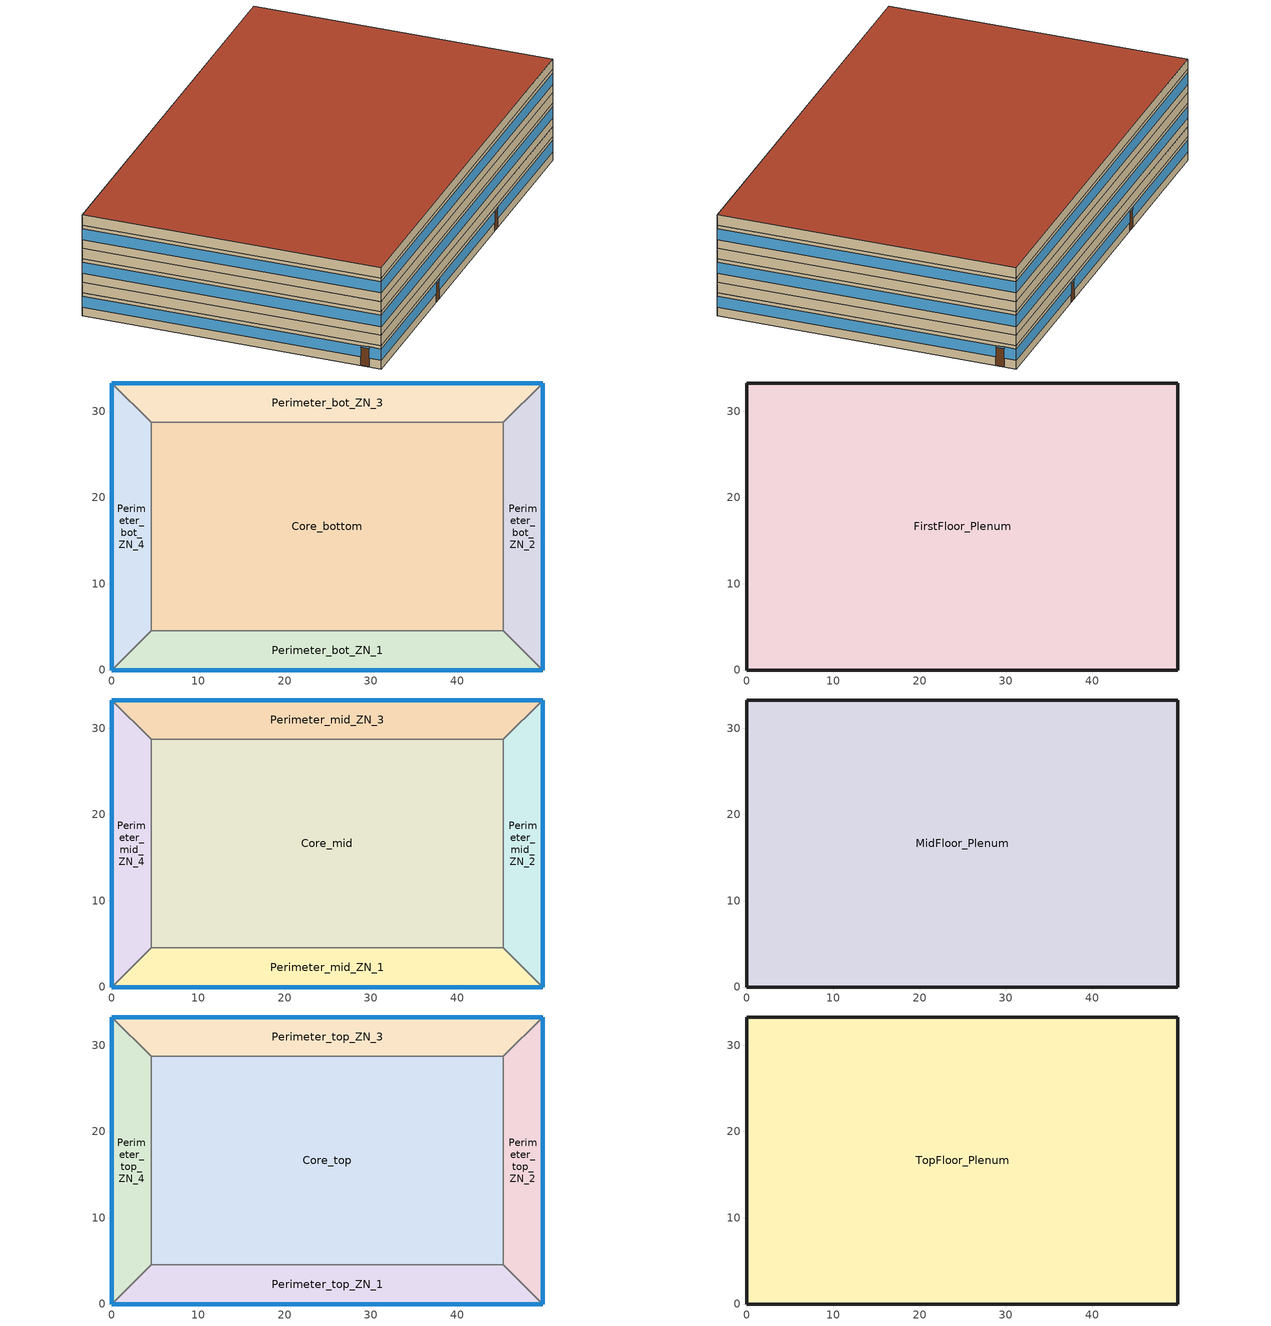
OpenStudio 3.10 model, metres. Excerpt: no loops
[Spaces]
Core_bottom
 floor ground (Foundation F 0.9W/m*K Perim 0.0m Area 983.54m2): 45.34,28.7 45.34,4.57 4.57,4.57 4.57,28.7 z0
 wall to Perimeter_bot_ZN_1: 4.57,4.57 45.34,4.57 z0:2.74
 wall to Perimeter_bot_ZN_2: 45.34,4.57 45.34,28.7 z0:2.74
 wall to Perimeter_bot_ZN_4: 4.57,28.7 4.57,4.57 z0:2.74
 wall to Perimeter_bot_ZN_3: 45.34,28.7 4.57,28.7 z0:2.74
Perimeter_bot_ZN_2
 floor ground (Foundation F 0.9W/m*K Perim 33.27m Area 131.26m2): 49.91,33.27 49.91,0 45.34,4.57 45.34,28.7 z0
 wall outside: 49.91,0 49.91,33.27 z0:2.74
 wall to Perimeter_bot_ZN_1: 45.34,4.57 49.91,0 z0:2.74
 wall to Perimeter_bot_ZN_3: 49.91,33.27 45.34,28.7 z0:2.74
 window: 49.91,0 49.91,30.99 / 49.91,31.9 49.91,33.27 z1.02:2.33; 49.91,30.99 49.91,31.9 z2.13:2.33
 door: 49.91,30.99 49.91,31.9 z0:2.13
Perimeter_bot_ZN_3
 floor ground (Foundation F 0.9W/m*K Perim 49.91m Area 207.34m2): 49.91,33.27 45.34,28.7 4.57,28.7 0,33.27 z0
 wall outside: 49.91,33.27 0,33.27 z0:2.74
 wall to Perimeter_bot_ZN_4: 0,33.27 4.57,28.7 z0:2.74
 window: 49.91,33.27 33.94,33.27 / 33.03,33.27 16.84,33.27 / 15.93,33.27 0,33.27 z1.02:2.33; 33.94,33.27 33.03,33.27 / 16.84,33.27 15.93,33.27 z2.13:2.33
 door: 33.94,33.27 33.03,33.27 / 16.84,33.27 15.93,33.27 z0:2.13
Perimeter_bot_ZN_1
 floor ground (Foundation F 0.9W/m*K Perim 49.91m Area 207.34m2): 45.34,4.57 49.91,0 0,0 4.57,4.57 z0
 wall outside: 0,0 49.91,0 z0:2.74
 wall to Perimeter_bot_ZN_4: 4.57,4.57 0,0 z0:2.74
 window: 0,0 15.98,0 / 16.9,0 33.01,0 / 33.93,0 49.91,0 z1.02:2.33; 15.98,0 16.9,0 / 33.01,0 33.93,0 z2.13:2.33
 door: 15.98,0 16.9,0 / 33.01,0 33.93,0 z0:2.13
Perimeter_bot_ZN_4
 floor ground (Foundation F 0.9W/m*K Perim 33.27m Area 131.25m2): 0,33.27 4.57,28.7 4.57,4.57 0,0 z0
 wall outside: 0,33.27 0,0 z0:2.74
 window: 0,33.27 0,2.28 / 0,1.37 0,0 z1.02:2.33; 0,2.28 0,1.37 z2.13:2.33
 door: 0,2.28 0,1.37 z0:2.13
FirstFloor_Plenum
 floor to Perimeter_bot_ZN_3: 49.91,33.27 45.34,28.7 4.57,28.7 0,33.27 z2.74
 floor to Perimeter_bot_ZN_1: 45.34,4.57 49.91,0 0,0 4.57,4.57 z2.74
 floor to Core_bottom: 45.34,28.7 45.34,4.57 4.57,4.57 4.57,28.7 z2.74
 floor to Perimeter_bot_ZN_4: 0,33.27 4.57,28.7 4.57,4.57 0,0 z2.74
 floor to Perimeter_bot_ZN_2: 49.91,33.27 49.91,0 45.34,4.57 45.34,28.7 z2.74
 wall outside: 0,33.27 0,0 49.91,0 49.91,33.27 0,33.27 z2.74:3.96
Perimeter_mid_ZN_4
 floor to FirstFloor_Plenum: 0,33.27 4.57,28.7 4.57,4.57 0,0 z3.96
 wall outside: 0,33.27 0,0 z3.96:6.71
 wall to Perimeter_mid_ZN_3: 4.57,28.7 0,33.27 z3.96:6.71
 wall to Core_mid: 4.57,4.57 4.57,28.7 z3.96:6.71
 wall to Perimeter_mid_ZN_1: 0,0 4.57,4.57 z3.96:6.71
 window: 0,33.27 0,0 z4.98:6.29
Perimeter_mid_ZN_1
 floor to FirstFloor_Plenum: 45.34,4.57 49.91,0 0,0 4.57,4.57 z3.96
 wall outside: 0,0 49.91,0 z3.96:6.71
 wall to Core_mid: 45.34,4.57 4.57,4.57 z3.96:6.71
 wall to Perimeter_mid_ZN_2: 49.91,0 45.34,4.57 z3.96:6.71
 window: 0,0 49.91,0 z4.98:6.29
Perimeter_mid_ZN_2
 floor to FirstFloor_Plenum: 49.91,33.27 49.91,0 45.34,4.57 45.34,28.7 z3.96
 wall outside: 49.91,0 49.91,33.27 z3.96:6.71
 wall to Perimeter_mid_ZN_3: 49.91,33.27 45.34,28.7 z3.96:6.71
 wall to Core_mid: 45.34,28.7 45.34,4.57 z3.96:6.71
 window: 49.91,0 49.91,33.27 z4.98:6.29
Core_mid
 floor to FirstFloor_Plenum: 45.34,28.7 45.34,4.57 4.57,4.57 4.57,28.7 z3.96
 wall to Perimeter_mid_ZN_3: 45.34,28.7 4.57,28.7 z3.96:6.71
Perimeter_mid_ZN_3
 floor to FirstFloor_Plenum: 49.91,33.27 45.34,28.7 4.57,28.7 0,33.27 z3.96
 wall outside: 49.91,33.27 0,33.27 z3.96:6.71
 window: 49.91,33.27 0,33.27 z4.98:6.29
MidFloor_Plenum
 floor to Perimeter_mid_ZN_3: 49.91,33.27 45.34,28.7 4.57,28.7 0,33.27 z6.71
 floor to Perimeter_mid_ZN_4: 0,33.27 4.57,28.7 4.57,4.57 0,0 z6.71
 floor to Core_mid: 45.34,28.7 45.34,4.57 4.57,4.57 4.57,28.7 z6.71
 floor to Perimeter_mid_ZN_2: 49.91,33.27 49.91,0 45.34,4.57 45.34,28.7 z6.71
 floor to Perimeter_mid_ZN_1: 45.34,4.57 49.91,0 0,0 4.57,4.57 z6.71
 wall outside: 0,33.27 0,0 49.91,0 49.91,33.27 0,33.27 z6.71:7.92
Perimeter_top_ZN_3
 floor to MidFloor_Plenum: 49.91,33.27 45.34,28.7 4.57,28.7 0,33.27 z7.92
 wall outside: 49.91,33.27 0,33.27 z7.92:10.67
 wall to Perimeter_top_ZN_4: 0,33.27 4.57,28.7 z7.92:10.67
 wall to Core_top: 4.57,28.7 45.34,28.7 z7.92:10.67
 wall to Perimeter_top_ZN_2: 45.34,28.7 49.91,33.27 z7.92:10.67
 window: 49.91,33.27 0,33.27 z8.95:10.25
Perimeter_top_ZN_4
 floor to MidFloor_Plenum: 0,33.27 4.57,28.7 4.57,4.57 0,0 z7.92
 wall outside: 0,33.27 0,0 z7.92:10.67
 wall to Perimeter_top_ZN_1: 0,0 4.57,4.57 z7.92:10.67
 wall to Core_top: 4.57,4.57 4.57,28.7 z7.92:10.67
 window: 0,33.27 0,0 z8.95:10.25
Core_top
 floor to MidFloor_Plenum: 45.34,28.7 45.34,4.57 4.57,4.57 4.57,28.7 z7.92
 wall to Perimeter_top_ZN_1: 4.57,4.57 45.34,4.57 z7.92:10.67
 wall to Perimeter_top_ZN_2: 45.34,4.57 45.34,28.7 z7.92:10.67
Perimeter_top_ZN_2
 floor to MidFloor_Plenum: 49.91,33.27 49.91,0 45.34,4.57 45.34,28.7 z7.92
 wall outside: 49.91,0 49.91,33.27 z7.92:10.67
 wall to Perimeter_top_ZN_1: 45.34,4.57 49.91,0 z7.92:10.67
 window: 49.91,0 49.91,33.27 z8.95:10.25
Perimeter_top_ZN_1
 floor to MidFloor_Plenum: 45.34,4.57 49.91,0 0,0 4.57,4.57 z7.92
 wall outside: 0,0 49.91,0 z7.92:10.67
 window: 0,0 49.91,0 z8.95:10.25
TopFloor_Plenum
 floor to Perimeter_top_ZN_4: 0,33.27 4.57,28.7 4.57,4.57 0,0 z10.67
 floor to Perimeter_top_ZN_2: 49.91,33.27 49.91,0 45.34,4.57 45.34,28.7 z10.67
 floor to Core_top: 45.34,28.7 45.34,4.57 4.57,4.57 4.57,28.7 z10.67
 floor to Perimeter_top_ZN_3: 49.91,33.27 45.34,28.7 4.57,28.7 0,33.27 z10.67
 floor to Perimeter_top_ZN_1: 45.34,4.57 49.91,0 0,0 4.57,4.57 z10.67
 wall outside: 0,33.27 0,0 49.91,0 49.91,33.27 0,33.27 z10.67:11.89
 roof outside: 49.91,0 49.91,33.27 0,33.27 0,0 z11.89
[Site]
New York-John F Kennedy Intl AP_NY_USA: Latitude {deg}=40.65; Longitude {deg}=-73.8; Time Zone {hr}=-5; Elevation {m}=5; Terrain=City
[Building]
-MediumOffice-ASHRAE 169-2013-4A created: 2026-10-04 15:19:23 -0700: North Axis {deg}=0; Default Construction Set=90.1-2019 - MedOffice - ASHRAE 169-2013-4A; Standards Number of Stories=3; Standards Number of Above Ground Stories=3; Standards Building Type=MediumOffice
[ClimateZones]
Climate Zone Institution Name 1=ASHRAE; Climate Zone Document Name 1=ANSI/ASHRAE Standard 169; Climate Zone Document Year 1=2006; Climate Zone Value 1=4A
[SizingPeriod:DesignDay] Barometric Pressure {Pa}=101241; Rain Indicator=No; Snow Indicator=No; Day of Month=21; Daylight Saving Time Indicator=No; Humidity Condition Type=Wetbulb; Dry-Bulb Temperature Range Modifier Type=DefaultMultipliers
Name | Maximum Dry-Bulb Temperature {C} | Daily Dry-Bulb Temperature Range {deltaC} | Wind Speed {m/s} | Wind Direction {deg} | Month | Day Type | Wetbulb or DewPoint at Maximum Dry-Bulb {C} | Solar Model Indicator | ASHRAE Clear Sky Optical Depth for Beam Irradiance | ASHRAE Clear Sky Optical Depth for Diffuse Irradiance | Sky Clearness
New.York-John.F.Kennedy.Intl.AP_NY_USA Ann Clg .4% Condns DB=>MWB | 32.1 | 7.4 | 5.6 | 230 | 7 | SummerDesignDay | 23.1 | ASHRAETau | 0.541 | 1.8
New.York-John.F.Kennedy.Intl.AP_NY_USA Ann Clg .4% Condns WB=>MDB | 29.1 | 7.4 | 5.6 | 230 | 7 | SummerDesignDay | 25 | ASHRAETau | 0.541 | 1.8
New.York-John.F.Kennedy.Intl.AP_NY_USA Ann Htg 99.6% Condns DB | -10.7 | 0 | 7.5 | 320 | 1 | WinterDesignDay | -10.7 | ASHRAEClearSky |  |  | 0
[Site:WaterMainsTemperature]
Calculation Method=Correlation; Annual Average Outdoor Air Temperature {C}=12.4667; Maximum Difference In Monthly Average Outdoor Air Temperatures {deltaC}=25.2
[Site:GroundTemperature:Shallow]
6, 2.1, 1.1, 2, 7.2, 13.1, 18.7, 22.7, 23.9, 22, 17.5, 11.7
[Site:GroundTemperature:Deep]
11.8, 9, 7.2, 6.7, 7.7, 10.1, 13, 15.9, 17.8, 18.2, 17.1, 14.8
[Site:GroundTemperature:FCfactorMethod]
January Ground Temperature {C}=14; February Ground Temperature {C}=7.3; March Ground Temperature {C}=3.3; April Ground Temperature {C}=1.2; May Ground Temperature {C}=-0.2; June Ground Temperature {C}=5.6; July Ground Temperature {C}=10.9; August Ground Temperature {C}=16.1; September Ground Temperature {C}=21.7; October Ground Temperature {C}=25; November Ground Temperature {C}=24.8; December Ground Temperature {C}=19.9
[Material:NoMass] Thermal Absorptance=0.9; Solar Absorptance=0.7
Name | Roughness | Thermal Resistance {m2-K/W} | Visible Absorptance
CP02 CARPET PAD | VeryRough | 0.21648 | 0.8
Typical Insulation R-14.97 | Smooth | 2.63723 | 0.7
Typical Carpet Pad | Smooth | 0.21648 | 0.8
Typical Insulation R-13.45 | Smooth | 2.368 | 0.7
Typical Insulation R-30.13 | Smooth | 5.30668 | 0.7
Typical Insulation R-1.85 | Smooth | 0.326262 | 0.7
Typical Insulation R-2.38 | Smooth | 0.418404 | 0.7
[Material]
Name | Roughness | Thickness {m} | Conductivity {W/m-K} | Density {kg/m3} | Specific Heat {J/kg-K} | Thermal Absorptance | Solar Absorptance | Visible Absorptance
100mm Normalweight concrete floor | MediumSmooth | 0.1016 | 2.31 | 2322 | 832
G01 13mm gypsum board | Smooth | 0.0127 | 0.16 | 800 | 1090 | 0.9 | 0.7 | 0.5
4 in. Normalweight Concrete Floor | MediumRough | 0.1016 | 2.31 | 2322 | 832 | 0.9 | 0.7 | 0.7
25mm Stucco | Smooth | 0.0254 | 0.72 | 1856 | 840 | 0.9 | 0.7 | 0.7
5/8 in. Gypsum Board | MediumSmooth | 0.0159 | 0.16 | 800 | 1090 | 0.9 | 0.7 | 0.7
Roof Membrane | VeryRough | 0.0095 | 0.16 | 1121.29 | 1460 | 0.9 | 0.7 | 0.7
Metal Roof Surface; F08 Metal surface | Smooth | 0.0008 | 45.28 | 7824 | 500 | 0.9 | 0.7 | 0.7
8 in. Normalweight Concrete Floor | MediumRough | 0.2032 | 2.31 | 2322 | 832 | 0.9 | 0.7 | 0.7
8 in. Concrete Block Basement Wall | MediumRough | 0.2032 | 1.326 | 1842 | 912 | 0.9 | 0.7 | 0.7
G05 25mm wood | MediumSmooth | 0.0254 | 0.15 | 608 | 1630 | 0.9 | 0.5 | 0.5
Acoustic Tile - 1/2 in. | MediumSmooth | 0.0127 | 0.0576335 | 288.332 | 795.492 |  | 0 | 0
Std Wood 6inch | MediumSmooth | 0.15 | 0.12 | 540 | 1210 | 0.9 | 0.7 | 0.7
[Construction:FfactorGroundFloor] F-Factor {W/m-K}=0.899982
Name | Area {m2} | PerimeterExposed {m}
Foundation F 0.9W/m*K Perim 0.0m Area 983.54m2 | 983.537 | 0
Foundation F 0.9W/m*K Perim 33.27m Area 131.26m2 | 131.262 | 33.2738
Foundation F 0.9W/m*K Perim 49.91m Area 207.34m2 | 207.338 | 49.911
Foundation F 0.9W/m*K Perim 33.27m Area 131.25m2 | 131.254 | 33.2738
[DefaultConstructionSet]
Name | Default Exterior Surface Constructions | Default Interior Surface Constructions | Default Ground Contact Surface Constructions | Default Exterior SubSurface Constructions | Default Interior SubSurface Constructions | Interior Partition Construction
90.1-2019 - MedOffice - ASHRAE 169-2013-4A | Default Surface Constructions 1 | Default Surface Constructions 2 | Default Surface Constructions 3 | Default Sub Surface Constructions 1 | Default Sub Surface Constructions 2 | Typical Interior Partition
90.1-2019 - MedOffice - Plenum - ASHRAE 169-2013-4A | Default Surface Constructions 4 | Default Surface Constructions 5 | Default Surface Constructions 6 | Default Sub Surface Constructions 3 | Default Sub Surface Constructions 4
[DefaultSurfaceConstructions]
Name | Floor Construction | Wall Construction | Roof Ceiling Construction
Default Surface Constructions 1 | Typical Insulated Exterior Mass Floor R-17.54 | Typical Insulated Steel Framed Exterior Wall R-15.63 | Typical IEAD Roof R-31.25
Default Surface Constructions 2 | Typical Interior Floor | Typical Interior Wall | Typical Interior Ceiling
Default Surface Constructions 3 | Typical Insulated Carpeted 8in Slab Floor | Typical Insulated Basement Mass Wall
Default Surface Constructions 4; Default Surface Constructions 6
Default Surface Constructions 5 | Plenum Acoustical Tile
[Construction]
Typical Insulated Exterior Mass Floor R-17.54: Typical Insulation R-14.97, 4 in. Normalweight Concrete Floor, Typical Carpet Pad
Typical Insulated Steel Framed Exterior Wall R-15.63: 25mm Stucco, 5/8 in. Gypsum Board, Typical Insulation R-13.45, 5/8 in. Gypsum Board
Typical IEAD Roof R-31.25: Roof Membrane, Typical Insulation R-30.13, Metal Roof Surface
Typical Interior Floor: 100mm Normalweight concrete floor, CP02 CARPET PAD
Typical Interior Wall: G01 13mm gypsum board, G01 13mm gypsum board
Typical Interior Ceiling: CP02 CARPET PAD, 100mm Normalweight concrete floor
Typical Insulated Carpeted 8in Slab Floor: 8 in. Normalweight Concrete Floor, Typical Carpet Pad
Typical Insulated Basement Mass Wall: 8 in. Concrete Block Basement Wall
U 0.36 SHGC 0.36 Simple Glazing: U 0.36 SHGC 0.36 Simple Glazing
U 0.45 SHGC 0.33 Simple Glazing: U 0.45 SHGC 0.33 Simple Glazing
Typical Insulated Metal Door R-2.7: F08 Metal surface, Typical Insulation R-1.85
U 0.63 SHGC 0.33 Simple Glazing: U 0.63 SHGC 0.33 Simple Glazing
Typical Overhead Door R-3.23: Typical Insulation R-2.38
U 0.5 SHGC 0.4 Simple Glazing: U 0.5 SHGC 0.4 Simple Glazing
Typical Interior Window: Clear 3mm
Typical Interior Door; Typical Interior Partition: G05 25mm wood
Plenum Acoustical Tile: Acoustic Tile - 1/2 in.
InteriorFurnishings: Std Wood 6inch
[DefaultSubSurfaceConstructions]
Name | Fixed Window Construction | Operable Window Construction | Door Construction | Glass Door Construction | Overhead Door Construction | Skylight Construction | Tubular Daylight Dome Construction | Tubular Daylight Diffuser Construction
Default Sub Surface Constructions 1 | U 0.36 SHGC 0.36 Simple Glazing | U 0.45 SHGC 0.33 Simple Glazing | Typical Insulated Metal Door R-2.7 | U 0.63 SHGC 0.33 Simple Glazing | Typical Overhead Door R-3.23 | U 0.5 SHGC 0.4 Simple Glazing | Typical Interior Window | Typical Interior Window
Default Sub Surface Constructions 2 | Typical Interior Window | Typical Interior Window | Typical Interior Door
Default Sub Surface Constructions 3; Default Sub Surface Constructions 4
[WindowMaterial:SimpleGlazingSystem] Visible Transmittance=0.81
Name | U-Factor {W/m2-K} | Solar Heat Gain Coefficient
U 0.36 SHGC 0.36 Simple Glazing | 2.04417 | 0.36
U 0.45 SHGC 0.33 Simple Glazing | 2.55522 | 0.33
U 0.63 SHGC 0.33 Simple Glazing | 3.57731 | 0.33
U 0.5 SHGC 0.4 Simple Glazing | 2.83913 | 0.4
[WindowMaterial:Glazing]
Clear 3mm: Optical Data Type=SpectralAverage; Thickness {m}=0.003; Solar Transmittance at Normal Incidence=0.837; Front Side Solar Reflectance at Normal Incidence=0.075; Back Side Solar Reflectance at Normal Incidence=0.075; Visible Transmittance at Normal Incidence=0.898; Front Side Visible Reflectance at Normal Incidence=0.081; Back Side Visible Reflectance at Normal Incidence=0.081; Infrared Transmittance at Normal Incidence=0; Front Side Infrared Hemispherical Emissivity=0.84; Back Side Infrared Hemispherical Emissivity=0.84; Conductivity {W/m-K}=0.9; Dirt Correction Factor for Solar and Visible Transmittance=1; Solar Diffusing=No
[Space]
Name | Space Type | Building Story | Thermal Zone | Part of Total Floor Area
Perimeter_mid_ZN_4 | Office WholeBuilding - Md Office | Building Story 2 | Perimeter_mid_ZN_4 ZN | Yes
Core_bottom | Office WholeBuilding - Md Office | Building Story 1 | Core_bottom ZN | Yes
FirstFloor_Plenum | Plenum | Building Story 1 | FirstFloor_Plenum ZN | No
TopFloor_Plenum | Plenum | Building Story 3 | TopFloor_Plenum ZN | No
Perimeter_top_ZN_3 | Office WholeBuilding - Md Office | Building Story 3 | Perimeter_top_ZN_3 ZN | Yes
Perimeter_bot_ZN_2 | Office WholeBuilding - Md Office | Building Story 1 | Perimeter_bot_ZN_2 ZN | Yes
MidFloor_Plenum | Plenum | Building Story 2 | MidFloor_Plenum ZN | No
Perimeter_mid_ZN_1 | Office WholeBuilding - Md Office | Building Story 2 | Perimeter_mid_ZN_1 ZN | Yes
Perimeter_bot_ZN_1 | Office WholeBuilding - Md Office | Building Story 1 | Perimeter_bot_ZN_1 ZN | Yes
Perimeter_bot_ZN_3 | Office WholeBuilding - Md Office | Building Story 1 | Perimeter_bot_ZN_3 ZN | Yes
Perimeter_mid_ZN_2 | Office WholeBuilding - Md Office | Building Story 2 | Perimeter_mid_ZN_2 ZN | Yes
Perimeter_top_ZN_4 | Office WholeBuilding - Md Office | Building Story 3 | Perimeter_top_ZN_4 ZN | Yes
Perimeter_bot_ZN_4 | Office WholeBuilding - Md Office | Building Story 1 | Perimeter_bot_ZN_4 ZN | Yes
Core_top | Office WholeBuilding - Md Office | Building Story 3 | Core_top ZN | Yes
Perimeter_top_ZN_2 | Office WholeBuilding - Md Office | Building Story 3 | Perimeter_top_ZN_2 ZN | Yes
Perimeter_top_ZN_1 | Office WholeBuilding - Md Office | Building Story 3 | Perimeter_top_ZN_1 ZN | Yes
Core_mid | Office WholeBuilding - Md Office | Building Story 2 | Core_mid ZN | Yes
Perimeter_mid_ZN_3 | Office WholeBuilding - Md Office | Building Story 2 | Perimeter_mid_ZN_3 ZN | Yes
[BuildingStory]
Name | Nominal Z Coordinate {m}
Building Story 1 | 0
Building Story 2 | 3.9624
Building Story 3 | 7.9248
[SpaceType]
Name | Default Schedule Set | Design Specification Outdoor Air Object | Standards Building Type | Standards Space Type | Default Construction Set
Office WholeBuilding - Md Office | Office WholeBuilding - Md Office Schedule Set | Office WholeBuilding - Md Office Ventilation | Office | WholeBuilding - Md Office
Plenum | Plenum Schedule Set |  |  | Plenum | 90.1-2019 - MedOffice - Plenum - ASHRAE 169-2013-4A
[People:Definition]
Office WholeBuilding - Md Office People Definition: Number of People Calculation Method=People/Area; People per Space Floor Area {person/m2}=0.0538196; Fraction Radiant=0.3
[People]
Office WholeBuilding - Md Office People: People Definition=Office WholeBuilding - Md Office People Definition; Space or SpaceType=Office WholeBuilding - Md Office; Work Efficiency Schedule=Work Efficiency Schedule; Clothing Insulation Schedule=Clothing Schedule; Air Velocity Schedule=Air Velocity Schedule; Multiplier=1
[Lights:Definition]
Office WholeBuilding - Md Office Lights Definition: Design Level Calculation Method=Watts/Area; Watts per Space Floor Area {W/m2}=6.8889; Fraction Radiant=0.7; Fraction Visible=0.2; Return Air Fraction=0
[ElectricEquipment:Definition] Fraction Radiant=0.5
Name | Design Level Calculation Method | Watts per Space Floor Area {W/m2} | Fraction Latent | Fraction Lost | Design Level {W}
Office WholeBuilding - Md Office Elec Equip Definition | Watts/Area | 8.07293 | 0 | 0
Elevator Lift Motor | EquipmentLevel |  |  |  | 16055
Elevator Fan | EquipmentLevel |  |  |  | 30.9576
Elevator Lights | EquipmentLevel |  |  |  | 32.3486
[ElectricEquipment]
Name | Electric Equipment Definition | Space or SpaceType | Schedule | Multiplier
Office WholeBuilding - Md Office Elec Equip | Office WholeBuilding - Md Office Elec Equip Definition | Office WholeBuilding - Md Office
2 Elevator Lift Motors | Elevator Lift Motor | Core_bottom | OfficeMedium BLDG_ELEVATORS | 2
2 Elevator Fans | Elevator Fan | Core_bottom | OfficeMedium ELEV_LIGHT_FAN_SCH_ADD_DF | 2
2 Elevator Lights | Elevator Lights | Core_bottom | OfficeMedium ELEV_LIGHT_FAN_SCH_ADD_DF | 2
[DesignSpecification:OutdoorAir]
Office WholeBuilding - Md Office Ventilation: Outdoor Air Method=Sum; Outdoor Air Flow per Floor Area {m3/s-m2}=0.0004318
[DefaultScheduleSet]
Name | Number of People Schedule | People Activity Level Schedule | Lighting Schedule | Electric Equipment Schedule
Office WholeBuilding - Md Office Schedule Set | OfficeMedium BLDG_OCC_SCH | OfficeMedium ACTIVITY_SCH | OfficeMedium BLDG_LIGHT_SCH_2013 | OfficeMedium BLDG_EQUIP_SCH_2013
Plenum Schedule Set
[ThermostatSetpoint:DualSetpoint]
Name | Heating Setpoint Temperature Schedule | Cooling Setpoint Temperature Schedule
Office WholeBuilding - Md Office Thermostat 1; Office WholeBuilding - Md Office Thermostat 2; Office WholeBuilding - Md Office Thermostat 3; Office WholeBuilding - Md Office Thermostat 4; Office WholeBuilding - Md Office Thermostat 5; Office WholeBuilding - Md Office Thermostat 6; Office WholeBuilding - Md Office Thermostat 7; Office WholeBuilding - Md Office Thermostat 8; Office WholeBuilding - Md Office Thermostat 9; Office WholeBuilding - Md Office Thermostat 10; Office WholeBuilding - Md Office Thermostat 11; Office WholeBuilding - Md Office Thermostat 12; Office WholeBuilding - Md Office Thermostat 13; Office WholeBuilding - Md Office Thermostat 14; Office WholeBuilding - Md Office Thermostat 15 | OfficeMedium HTGSETP_SCH_YES_OPTIMUM - occupant standby mode | OfficeMedium CLGSETP_SCH_YES_OPTIMUM - occupant standby mode
Plenum Thermostat 1; Plenum Thermostat 2; Plenum Thermostat 3
[SpaceInfiltration:DesignFlowRate] Density Basis=Outdoor
Name | Space or SpaceType | Schedule | Design Flow Rate Calculation Method | Flow per Exterior Surface Area {m3/s-m2} | Constant Term Coefficient | Temperature Term Coefficient | Velocity Term Coefficient | Velocity Squared Term Coefficient | Design Flow Rate {m3/s}
Perimeter_mid_ZN_4 HVAC On Infiltration | Perimeter_mid_ZN_4 | Infiltration HVAC On Schedule | Flow/ExteriorArea | 0.000570329 | -0.0461 | 0.0053 | 0 | 0.0311
Perimeter_mid_ZN_4 HVAC Off Infiltration | Perimeter_mid_ZN_4 | Infiltration HVAC Off Schedule | Flow/ExteriorArea | 0.000570329 | 0 | 0.0174 | 0 | 0.0341
Perimeter_mid_ZN_1 HVAC On Infiltration | Perimeter_mid_ZN_1 | Infiltration HVAC On Schedule | Flow/ExteriorArea | 0.000570329 | -0.0461 | 0.0053 | 0 | 0.0311
Perimeter_mid_ZN_1 HVAC Off Infiltration | Perimeter_mid_ZN_1 | Infiltration HVAC Off Schedule | Flow/ExteriorArea | 0.000570329 | 0 | 0.0174 | 0 | 0.0341
MidFloor_Plenum HVAC On Infiltration | MidFloor_Plenum | Infiltration HVAC On Schedule | Flow/ExteriorArea | 0.000570329 | -0.0461 | 0.0053 | 0 | 0.0311
MidFloor_Plenum HVAC Off Infiltration | MidFloor_Plenum | Infiltration HVAC Off Schedule | Flow/ExteriorArea | 0.000570329 | 0 | 0.0174 | 0 | 0.0341
TopFloor_Plenum HVAC On Infiltration | TopFloor_Plenum | Infiltration HVAC On Schedule | Flow/ExteriorArea | 0.000570329 | -0.0461 | 0.0053 | 0 | 0.0311
TopFloor_Plenum HVAC Off Infiltration | TopFloor_Plenum | Infiltration HVAC Off Schedule | Flow/ExteriorArea | 0.000570329 | 0 | 0.0174 | 0 | 0.0341
FirstFloor_Plenum HVAC On Infiltration | FirstFloor_Plenum | Infiltration HVAC On Schedule | Flow/ExteriorArea | 0.000570329 | -0.0461 | 0.0053 | 0 | 0.0311
FirstFloor_Plenum HVAC Off Infiltration | FirstFloor_Plenum | Infiltration HVAC Off Schedule | Flow/ExteriorArea | 0.000570329 | 0 | 0.0174 | 0 | 0.0341
Perimeter_top_ZN_3 HVAC On Infiltration | Perimeter_top_ZN_3 | Infiltration HVAC On Schedule | Flow/ExteriorArea | 0.000570329 | -0.0461 | 0.0053 | 0 | 0.0311
Perimeter_top_ZN_3 HVAC Off Infiltration | Perimeter_top_ZN_3 | Infiltration HVAC Off Schedule | Flow/ExteriorArea | 0.000570329 | 0 | 0.0174 | 0 | 0.0341
Perimeter_bot_ZN_2 HVAC On Infiltration | Perimeter_bot_ZN_2 | Infiltration HVAC On Schedule | Flow/ExteriorArea | 0.000570329 | -0.0461 | 0.0053 | 0 | 0.0311
Perimeter_bot_ZN_2 HVAC Off Infiltration | Perimeter_bot_ZN_2 | Infiltration HVAC Off Schedule | Flow/ExteriorArea | 0.000570329 | 0 | 0.0174 | 0 | 0.0341
Perimeter_bot_ZN_1 HVAC On Infiltration | Perimeter_bot_ZN_1 | Infiltration HVAC On Schedule | Flow/ExteriorArea | 0.000570329 | -0.0461 | 0.0053 | 0 | 0.0311
Perimeter_bot_ZN_1 HVAC Off Infiltration | Perimeter_bot_ZN_1 | Infiltration HVAC Off Schedule | Flow/ExteriorArea | 0.000570329 | 0 | 0.0174 | 0 | 0.0341
Perimeter_bot_ZN_3 HVAC On Infiltration | Perimeter_bot_ZN_3 | Infiltration HVAC On Schedule | Flow/ExteriorArea | 0.000570329 | -0.0461 | 0.0053 | 0 | 0.0311
Perimeter_bot_ZN_3 HVAC Off Infiltration | Perimeter_bot_ZN_3 | Infiltration HVAC Off Schedule | Flow/ExteriorArea | 0.000570329 | 0 | 0.0174 | 0 | 0.0341
Perimeter_mid_ZN_2 HVAC On Infiltration | Perimeter_mid_ZN_2 | Infiltration HVAC On Schedule | Flow/ExteriorArea | 0.000570329 | -0.0461 | 0.0053 | 0 | 0.0311
Perimeter_mid_ZN_2 HVAC Off Infiltration | Perimeter_mid_ZN_2 | Infiltration HVAC Off Schedule | Flow/ExteriorArea | 0.000570329 | 0 | 0.0174 | 0 | 0.0341
Perimeter_top_ZN_4 HVAC On Infiltration | Perimeter_top_ZN_4 | Infiltration HVAC On Schedule | Flow/ExteriorArea | 0.000570329 | -0.0461 | 0.0053 | 0 | 0.0311
Perimeter_top_ZN_4 HVAC Off Infiltration | Perimeter_top_ZN_4 | Infiltration HVAC Off Schedule | Flow/ExteriorArea | 0.000570329 | 0 | 0.0174 | 0 | 0.0341
Perimeter_bot_ZN_4 HVAC On Infiltration | Perimeter_bot_ZN_4 | Infiltration HVAC On Schedule | Flow/ExteriorArea | 0.000570329 | -0.0461 | 0.0053 | 0 | 0.0311
Perimeter_bot_ZN_4 HVAC Off Infiltration | Perimeter_bot_ZN_4 | Infiltration HVAC Off Schedule | Flow/ExteriorArea | 0.000570329 | 0 | 0.0174 | 0 | 0.0341
Perimeter_top_ZN_2 HVAC On Infiltration | Perimeter_top_ZN_2 | Infiltration HVAC On Schedule | Flow/ExteriorArea | 0.000570329 | -0.0461 | 0.0053 | 0 | 0.0311
Perimeter_top_ZN_2 HVAC Off Infiltration | Perimeter_top_ZN_2 | Infiltration HVAC Off Schedule | Flow/ExteriorArea | 0.000570329 | 0 | 0.0174 | 0 | 0.0341
Perimeter_top_ZN_1 HVAC On Infiltration | Perimeter_top_ZN_1 | Infiltration HVAC On Schedule | Flow/ExteriorArea | 0.000570329 | -0.0461 | 0.0053 | 0 | 0.0311
Perimeter_top_ZN_1 HVAC Off Infiltration | Perimeter_top_ZN_1 | Infiltration HVAC Off Schedule | Flow/ExteriorArea | 0.000570329 | 0 | 0.0174 | 0 | 0.0341
Perimeter_mid_ZN_3 HVAC On Infiltration | Perimeter_mid_ZN_3 | Infiltration HVAC On Schedule | Flow/ExteriorArea | 0.000570329 | -0.0461 | 0.0053 | 0 | 0.0311
Perimeter_mid_ZN_3 HVAC Off Infiltration | Perimeter_mid_ZN_3 | Infiltration HVAC Off Schedule | Flow/ExteriorArea | 0.000570329 | 0 | 0.0174 | 0 | 0.0341
entry door Infiltration | Perimeter_bot_ZN_1 | OfficeMedium INFIL_Door_Opening_SCH | Flow/Space |  |  |  |  |  | 0.67866
[ThermalZone] Use Ideal Air Loads=No
Name | Thermostat | Primary Daylighting Control | Fraction of Zone Controlled by Primary Daylighting Control | Secondary Daylighting Control | Fraction of Zone Controlled by Secondary Daylighting Control
Core_bottom ZN | Office WholeBuilding - Md Office Thermostat 1
Core_mid ZN | Office WholeBuilding - Md Office Thermostat 2
Core_top ZN | Office WholeBuilding - Md Office Thermostat 3
FirstFloor_Plenum ZN | Plenum Thermostat 1
MidFloor_Plenum ZN | Plenum Thermostat 2
Perimeter_bot_ZN_1 ZN | Office WholeBuilding - Md Office Thermostat 4 | Perimeter_bot_ZN_1 Daylt Sensor 1 | 0.363 | Perimeter_bot_ZN_1 Daylt Sensor 2 | 0.149
Perimeter_bot_ZN_2 ZN | Office WholeBuilding - Md Office Thermostat 5 | Perimeter_bot_ZN_2 Daylt Sensor 1 | 0.373 | Perimeter_bot_ZN_2 Daylt Sensor 2 | 0.144
Perimeter_bot_ZN_3 ZN | Office WholeBuilding - Md Office Thermostat 6 | Perimeter_bot_ZN_3 Daylt Sensor 1 | 0.363 | Perimeter_bot_ZN_3 Daylt Sensor 2 | 0.149
Perimeter_bot_ZN_4 ZN | Office WholeBuilding - Md Office Thermostat 7 | Perimeter_bot_ZN_4 Daylt Sensor 1 | 0.373 | Perimeter_bot_ZN_4 Daylt Sensor 2 | 0.144
Perimeter_mid_ZN_1 ZN | Office WholeBuilding - Md Office Thermostat 8 | Perimeter_mid_ZN_1 Daylt Sensor 1 | 0.363 | Perimeter_mid_ZN_1 Daylt Sensor 2 | 0.149
Perimeter_mid_ZN_2 ZN | Office WholeBuilding - Md Office Thermostat 9 | Perimeter_mid_ZN_2 Daylt Sensor 1 | 0.373 | Perimeter_mid_ZN_2 Daylt Sensor 2 | 0.144
Perimeter_mid_ZN_3 ZN | Office WholeBuilding - Md Office Thermostat 10 | Perimeter_mid_ZN_3 Daylt Sensor 1 | 0.363 | Perimeter_mid_ZN_3 Daylt Sensor 2 | 0.149
Perimeter_mid_ZN_4 ZN | Office WholeBuilding - Md Office Thermostat 11 | Perimeter_mid_ZN_4 Daylt Sensor 1 | 0.373 | Perimeter_mid_ZN_4 Daylt Sensor 2 | 0.144
Perimeter_top_ZN_1 ZN | Office WholeBuilding - Md Office Thermostat 12 | Perimeter_top_ZN_1 Daylt Sensor 1 | 0.363 | Perimeter_top_ZN_1 Daylt Sensor 2 | 0.149
Perimeter_top_ZN_2 ZN | Office WholeBuilding - Md Office Thermostat 13 | Perimeter_top_ZN_2 Daylt Sensor 1 | 0.373 | Perimeter_top_ZN_2 Daylt Sensor 2 | 0.144
Perimeter_top_ZN_3 ZN | Office WholeBuilding - Md Office Thermostat 14 | Perimeter_top_ZN_3 Daylt Sensor 1 | 0.363 | Perimeter_top_ZN_3 Daylt Sensor 2 | 0.149
Perimeter_top_ZN_4 ZN | Office WholeBuilding - Md Office Thermostat 15 | Perimeter_top_ZN_4 Daylt Sensor 1 | 0.373 | Perimeter_top_ZN_4 Daylt Sensor 2 | 0.144
TopFloor_Plenum ZN | Plenum Thermostat 3
[EnergyManagementSystem:Sensor] Output Variable or Output Meter=Space Lights Electricity Rate
Name | Output Variable or Output Meter Index Key
ems_Core_bottom_LSr | Core_bottom
ems_Core_mid_LSr | Core_mid
ems_Core_top_LSr | Core_top
ems_Perimeter_bot_ZN_1_LSr | Perimeter_bot_ZN_1
ems_Perimeter_bot_ZN_2_LSr | Perimeter_bot_ZN_2
ems_Perimeter_bot_ZN_3_LSr | Perimeter_bot_ZN_3
ems_Perimeter_bot_ZN_4_LSr | Perimeter_bot_ZN_4
ems_Perimeter_mid_ZN_1_LSr | Perimeter_mid_ZN_1
ems_Perimeter_mid_ZN_2_LSr | Perimeter_mid_ZN_2
ems_Perimeter_mid_ZN_3_LSr | Perimeter_mid_ZN_3
ems_Perimeter_mid_ZN_4_LSr | Perimeter_mid_ZN_4
ems_Perimeter_top_ZN_1_LSr | Perimeter_top_ZN_1
ems_Perimeter_top_ZN_2_LSr | Perimeter_top_ZN_2
ems_Perimeter_top_ZN_3_LSr | Perimeter_top_ZN_3
ems_Perimeter_top_ZN_4_LSr | Perimeter_top_ZN_4
[InternalMass:Definition]
Internal Mass Definition 1: Construction=InteriorFurnishings; Design Level Calculation Method=SurfaceArea/Area; Surface Area per Space Floor Area=2
[InternalMass] Internal Mass Definition=Internal Mass Definition 1; Multiplier=1
Name | Space or SpaceType
Perimeter_mid_ZN_4 Mass | Perimeter_mid_ZN_4
Core_bottom Mass | Core_bottom
Perimeter_mid_ZN_1 Mass | Perimeter_mid_ZN_1
MidFloor_Plenum Mass | MidFloor_Plenum
TopFloor_Plenum Mass | TopFloor_Plenum
FirstFloor_Plenum Mass | FirstFloor_Plenum
Perimeter_top_ZN_3 Mass | Perimeter_top_ZN_3
Perimeter_bot_ZN_2 Mass | Perimeter_bot_ZN_2
Perimeter_bot_ZN_1 Mass | Perimeter_bot_ZN_1
Perimeter_bot_ZN_3 Mass | Perimeter_bot_ZN_3
Perimeter_mid_ZN_2 Mass | Perimeter_mid_ZN_2
Perimeter_top_ZN_4 Mass | Perimeter_top_ZN_4
Perimeter_bot_ZN_4 Mass | Perimeter_bot_ZN_4
Core_top Mass | Core_top
Perimeter_top_ZN_2 Mass | Perimeter_top_ZN_2
Perimeter_top_ZN_1 Mass | Perimeter_top_ZN_1
Core_mid Mass | Core_mid
Perimeter_mid_ZN_3 Mass | Perimeter_mid_ZN_3
[Exterior:Lights:Definition]
Name | Design Level {W}
Occ Sensing Exterior Lights Def | 4717.264
NonDimming Exterior Lights Def | 519.2
[Exterior:Lights] Control Option=AstronomicalClock
Name | Exterior Lights Definition | Schedule
Occ Sensing Exterior Lights Def | Occ Sensing Exterior Lights Def | OfficeMedium Exterior_lighting_schedule_b_2016
NonDimming Exterior Lights Def | NonDimming Exterior Lights Def | OfficeMedium Exterior_lighting_schedule_a
[Lights] Lights Definition=Office WholeBuilding - Md Office Lights Definition; Fraction Replaceable=1
Name | Space or SpaceType
Core_bottom-Office WholeBuilding - Md Office Lights | Core_bottom
Core_mid-Office WholeBuilding - Md Office Lights | Core_mid
Core_top-Office WholeBuilding - Md Office Lights | Core_top
Perimeter_bot_ZN_1-Office WholeBuilding - Md Office Lights | Perimeter_bot_ZN_1
Perimeter_bot_ZN_2-Office WholeBuilding - Md Office Lights | Perimeter_bot_ZN_2
Perimeter_bot_ZN_3-Office WholeBuilding - Md Office Lights | Perimeter_bot_ZN_3
Perimeter_bot_ZN_4-Office WholeBuilding - Md Office Lights | Perimeter_bot_ZN_4
Perimeter_mid_ZN_1-Office WholeBuilding - Md Office Lights | Perimeter_mid_ZN_1
Perimeter_mid_ZN_2-Office WholeBuilding - Md Office Lights | Perimeter_mid_ZN_2
Perimeter_mid_ZN_3-Office WholeBuilding - Md Office Lights | Perimeter_mid_ZN_3
Perimeter_mid_ZN_4-Office WholeBuilding - Md Office Lights | Perimeter_mid_ZN_4
Perimeter_top_ZN_1-Office WholeBuilding - Md Office Lights | Perimeter_top_ZN_1
Perimeter_top_ZN_2-Office WholeBuilding - Md Office Lights | Perimeter_top_ZN_2
Perimeter_top_ZN_3-Office WholeBuilding - Md Office Lights | Perimeter_top_ZN_3
Perimeter_top_ZN_4-Office WholeBuilding - Md Office Lights | Perimeter_top_ZN_4
[Daylighting:Control] Illuminance Setpoint {lux}=377; Minimum Input Power Fraction for Continuous Dimming Control=0.2; Minimum Light Output Fraction for Continuous Dimming Control=0.2; Probability Lighting will be Reset When Needed in Manual Stepped Control=1; Maximum Allowable Discomfort Glare Index=22
Name | Space | Position X-Coordinate {m} | Position Y-Coordinate {m} | Position Z-Coordinate {m}
Perimeter_bot_ZN_1 Daylt Sensor 1 | Perimeter_bot_ZN_1 | 24.955 | 1.537338 | 0.762
Perimeter_bot_ZN_1 Daylt Sensor 2 | Perimeter_bot_ZN_1 | 24.955 | 3.097969 | 0.762
Perimeter_bot_ZN_2 Daylt Sensor 1 | Perimeter_bot_ZN_2 | 48.3737 | 16.63685 | 0.762
Perimeter_bot_ZN_2 Daylt Sensor 2 | Perimeter_bot_ZN_2 | 46.813 | 16.63685 | 0.762
Perimeter_bot_ZN_3 Daylt Sensor 1 | Perimeter_bot_ZN_3 | 24.955 | 31.7365 | 0.762
Perimeter_bot_ZN_3 Daylt Sensor 2 | Perimeter_bot_ZN_3 | 24.955 | 30.1758 | 0.762
Perimeter_bot_ZN_4 Daylt Sensor 1 | Perimeter_bot_ZN_4 | 1.537338 | 16.63685 | 0.762
Perimeter_bot_ZN_4 Daylt Sensor 2 | Perimeter_bot_ZN_4 | 3.097969 | 16.63685 | 0.762
Perimeter_mid_ZN_1 Daylt Sensor 1 | Perimeter_mid_ZN_1 | 24.955 | 1.537338 | 4.7244
Perimeter_mid_ZN_1 Daylt Sensor 2 | Perimeter_mid_ZN_1 | 24.955 | 3.097969 | 4.7244
Perimeter_mid_ZN_2 Daylt Sensor 1 | Perimeter_mid_ZN_2 | 48.3737 | 16.63685 | 4.7244
Perimeter_mid_ZN_2 Daylt Sensor 2 | Perimeter_mid_ZN_2 | 46.813 | 16.63685 | 4.7244
Perimeter_mid_ZN_3 Daylt Sensor 1 | Perimeter_mid_ZN_3 | 24.955 | 31.7365 | 4.7244
Perimeter_mid_ZN_3 Daylt Sensor 2 | Perimeter_mid_ZN_3 | 24.955 | 30.1758 | 4.7244
Perimeter_mid_ZN_4 Daylt Sensor 1 | Perimeter_mid_ZN_4 | 1.537338 | 16.63685 | 4.7244
Perimeter_mid_ZN_4 Daylt Sensor 2 | Perimeter_mid_ZN_4 | 3.097969 | 16.63685 | 4.7244
Perimeter_top_ZN_1 Daylt Sensor 1 | Perimeter_top_ZN_1 | 24.955 | 1.537338 | 8.6868
Perimeter_top_ZN_1 Daylt Sensor 2 | Perimeter_top_ZN_1 | 24.955 | 3.097969 | 8.6868
Perimeter_top_ZN_2 Daylt Sensor 1 | Perimeter_top_ZN_2 | 48.3737 | 16.63685 | 8.6868
Perimeter_top_ZN_2 Daylt Sensor 2 | Perimeter_top_ZN_2 | 46.813 | 16.63685 | 8.6868
Perimeter_top_ZN_3 Daylt Sensor 1 | Perimeter_top_ZN_3 | 24.955 | 31.7365 | 8.6868
Perimeter_top_ZN_3 Daylt Sensor 2 | Perimeter_top_ZN_3 | 24.955 | 30.1758 | 8.6868
Perimeter_top_ZN_4 Daylt Sensor 1 | Perimeter_top_ZN_4 | 1.537338 | 16.63685 | 8.6868
Perimeter_top_ZN_4 Daylt Sensor 2 | Perimeter_top_ZN_4 | 3.097969 | 16.63685 | 8.6868
[Schedule:Ruleset]
Name | Default Day Schedule | Summer Design Day Schedule | Winter Design Day Schedule
Clothing Schedule | Clothing Schedule Default Winter Clothes
Air Velocity Schedule | Air Velocity Schedule Default
Work Efficiency Schedule | Work Efficiency Schedule Default
OfficeMedium BLDG_OCC_SCH | OfficeMedium BLDG_OCC_SCH Default | OfficeMedium BLDG_OCC_SCH Summer Design Day | OfficeMedium BLDG_OCC_SCH Winter Design Day
OfficeMedium ACTIVITY_SCH | OfficeMedium ACTIVITY_SCH Default | OfficeMedium ACTIVITY_SCH Summer Design Day | OfficeMedium ACTIVITY_SCH Winter Design Day
OfficeMedium BLDG_LIGHT_SCH_2013 | Schedule Day 5 | OfficeMedium BLDG_LIGHT_SCH_2013 Summer Design Day | OfficeMedium BLDG_LIGHT_SCH_2013 Winter Design Day
OfficeMedium BLDG_EQUIP_SCH_2013 | Schedule Day 8 | OfficeMedium BLDG_EQUIP_SCH_2013 Summer Design Day | OfficeMedium BLDG_EQUIP_SCH_2013 Winter Design Day
OfficeMedium HTGSETP_SCH_YES_OPTIMUM - occupant standby mode | OfficeMedium HTGSETP_SCH_YES_OPTIMUM Default 1 | OfficeMedium HTGSETP_SCH_YES_OPTIMUM Summer Design Day 1 | OfficeMedium HTGSETP_SCH_YES_OPTIMUM Winter Design Day 1
OfficeMedium CLGSETP_SCH_YES_OPTIMUM - occupant standby mode | OfficeMedium CLGSETP_SCH_YES_OPTIMUM Default 1 | OfficeMedium CLGSETP_SCH_YES_OPTIMUM Summer Design Day 1 | OfficeMedium CLGSETP_SCH_YES_OPTIMUM Winter Design Day 1
OfficeMedium BLDG_ELEVATORS | Schedule Day 19 | OfficeMedium BLDG_ELEVATORS Summer Design Day | OfficeMedium BLDG_ELEVATORS Winter Design Day
OfficeMedium ELEV_LIGHT_FAN_SCH_ADD_DF | OfficeMedium ELEV_LIGHT_FAN_SCH_ADD_DF Default | OfficeMedium ELEV_LIGHT_FAN_SCH_ADD_DF Summer Design Day | OfficeMedium ELEV_LIGHT_FAN_SCH_ADD_DF Winter Design Day
OfficeMedium INFIL_Door_Opening_SCH | OfficeMedium INFIL_Door_Opening_SCH Default | OfficeMedium INFIL_Door_Opening_SCH Summer Design Day | OfficeMedium INFIL_Door_Opening_SCH Winter Design Day
OfficeMedium Exterior_lighting_schedule_b_2016 | OfficeMedium Exterior_lighting_schedule_b_2016 Default | OfficeMedium Exterior_lighting_schedule_b_2016 Summer Design Day | OfficeMedium Exterior_lighting_schedule_b_2016 Winter Design Day
OfficeMedium Exterior_lighting_schedule_a | OfficeMedium Exterior_lighting_schedule_a Default | OfficeMedium Exterior_lighting_schedule_a Summer Design Day | OfficeMedium Exterior_lighting_schedule_a Winter Design Day
Infiltration HVAC On Schedule | OfficeMedium HVACOperationSchd Default 1 | OfficeMedium HVACOperationSchd Summer Design Day 1 | OfficeMedium HVACOperationSchd Winter Design Day 1
Infiltration HVAC Off Schedule | OfficeMedium HVACOperationSchd Default inverted | OfficeMedium HVACOperationSchd Summer Design Day inverted 1 | OfficeMedium HVACOperationSchd Winter Design Day inverted 1
[Schedule:Day]
Clothing Schedule Default Winter Clothes; OfficeMedium HVACOperationSchd Default inverted: 24, 0, 1
Clothing Schedule Summer Clothes: 24, 0, 0.5
Air Velocity Schedule Default: 24, 0, 0.2
Work Efficiency Schedule Default; Schedule Day 5; Schedule Day 8; Schedule Day 19: 24, 0, 0
OfficeMedium BLDG_OCC_SCH Default: No, 6, 0, 0, 18, 0, 0.05, 24, 0, 0
OfficeMedium BLDG_OCC_SCH Sat Day: No, 6, 0, 0, 8, 0, 0.1, 12, 0, 0.3, 17, 0, 0.1, 19, 0, 0.05, 24, 0, 0
OfficeMedium BLDG_OCC_SCH Summer Design Day: No, 6, 0, 0, 22, 0, 1, 24, 0, 0.05
OfficeMedium BLDG_OCC_SCH Wkdy Day: No, 6, 0, 0, 7, 0, 0.1, 8, 0, 0.2, 12, 0, 0.95, 13, 0, 0.5, 17, 0, 0.95, 18, 0, 0.3, 22, 0, 0.1, 24, 0, 0.05
OfficeMedium BLDG_OCC_SCH Winter Design Day; OfficeMedium BLDG_LIGHT_SCH_2013 Winter Design Day; OfficeMedium BLDG_EQUIP_SCH_2013 Winter Design Day; OfficeMedium BLDG_ELEVATORS Winter Design Day; OfficeMedium BLDG_ELEVATORS Sun|WntrDsn Day; OfficeMedium ELEV_LIGHT_FAN_SCH_ADD_DF Default; OfficeMedium ELEV_LIGHT_FAN_SCH_ADD_DF Winter Design Day; OfficeMedium INFIL_Door_Opening_SCH Default; OfficeMedium INFIL_Door_Opening_SCH Winter Design Day; OfficeMedium INFIL_Door_Opening_SCH Summer Design Day; OfficeMedium HVACOperationSchd Default 1: No, 24, 0, 0
OfficeMedium ACTIVITY_SCH Default; OfficeMedium ACTIVITY_SCH Winter Design Day; OfficeMedium ACTIVITY_SCH Summer Design Day: No, 24, 0, 120
OfficeMedium BLDG_LIGHT_SCH_2013 Sat Day: No, 6, 0, 0.05, 8, 0, 0.0862326, 12, 0, 0.258698, 17, 0, 0.129349, 19, 0, 0.0431163, 24, 0, 0.05
OfficeMedium BLDG_LIGHT_SCH_2013 Summer Design Day; OfficeMedium BLDG_EQUIP_SCH_2013 Summer Design Day: No, 24, 0, 1
OfficeMedium BLDG_LIGHT_SCH_2013 Sun Day: No, 6, 0, 0.05, 18, 0, 0.0431163, 24, 0, 0.05
OfficeMedium BLDG_LIGHT_SCH_2013 Wkdy Day: No, 5, 0, 0.05, 6, 0, 0.1, 7, 0, 0.0862326, 8, 0, 0.258698, 17, 0, 0.776093, 18, 0, 0.431163, 20, 0, 0.258698, 22, 0, 0.172465, 23, 0, 0.0862326, 24, 0, 0.0431163
OfficeMedium BLDG_EQUIP_SCH_2013 Sat Day: No, 6, 0, 0.230755, 8, 0, 0.381235, 12, 0, 0.476543, 17, 0, 0.33358, 19, 0, 0.285926, 24, 0, 0.230755
OfficeMedium BLDG_EQUIP_SCH_2013 Sun Day: No, 6, 0, 0.230755, 18, 0, 0.288107, 24, 0, 0.230755
OfficeMedium BLDG_EQUIP_SCH_2013 Wkdy Day: No, 6, 0, 0.307674, 8, 0, 0.381235, 12, 0, 0.857778, 13, 0, 0.76247, 17, 0, 0.857778, 18, 0, 0.476543, 24, 0, 0.381235
OfficeMedium HTGSETP_SCH_YES_OPTIMUM Default 1: No, 12, 0, 15.6, 13, 0, 15.0444, 24, 0, 15.6
OfficeMedium HTGSETP_SCH_YES_OPTIMUM Summer Design Day 1: No, 24, 0, 15.6
OfficeMedium HTGSETP_SCH_YES_OPTIMUM Winter Design Day 1: No, 5, 0, 15.6, 6, 0, 17.6, 7, 0, 19.6, 22, 0, 21, 24, 0, 15.6
OfficeMedium HTGSETP_SCH_YES_OPTIMUM Wkdy Day 1: No, 5, 0, 15.6, 6, 0, 17.8, 7, 0, 20, 12, 0, 21, 13, 0, 20.4444, 22, 0, 21, 24, 0, 15.6
OfficeMedium HTGSETP_SCH_YES_OPTIMUM Sat Day 1: No, 5, 0, 15.6, 6, 0, 17.8, 7, 0, 20, 12, 0, 21, 13, 0, 20.4444, 17, 0, 21, 24, 0, 15.6
OfficeMedium CLGSETP_SCH_YES_OPTIMUM Default 1: No, 12, 0, 26.7, 13, 0, 27.2556, 24, 0, 26.7
OfficeMedium CLGSETP_SCH_YES_OPTIMUM Summer Design Day 1: No, 5, 0, 26.7, 6, 0, 25.7, 7, 0, 25, 22, 0, 24, 24, 0, 26.7
OfficeMedium CLGSETP_SCH_YES_OPTIMUM Winter Design Day 1: No, 24, 0, 26.7
OfficeMedium CLGSETP_SCH_YES_OPTIMUM Wkdy Day 1: No, 5, 0, 26.7, 6, 0, 25.6, 7, 0, 25, 12, 0, 24, 13, 0, 24.5556, 22, 0, 24, 24, 0, 26.7
OfficeMedium CLGSETP_SCH_YES_OPTIMUM Sat Day 1: No, 5, 0, 26.7, 6, 0, 25.7, 7, 0, 25, 12, 0, 24, 13, 0, 24.5556, 17, 0, 24, 24, 0, 26.7
OfficeMedium BLDG_ELEVATORS Sat Day; OfficeMedium ELEV_LIGHT_FAN_SCH_ADD_DF Sat Day: No, 7, 0, 0, 8, 0, 0.16, 9, 0, 0.14, 10, 0, 0.21, 11, 0, 0.18, 12, 0, 0.25, 13, 0, 0.21, 14, 0, 0.13, 15, 0, 0.08, 16, 0, 0.04, 17, 0, 0.05, 18, 0, 0.06, 24, 0, 0
OfficeMedium BLDG_ELEVATORS Summer Design Day; OfficeMedium ELEV_LIGHT_FAN_SCH_ADD_DF Summer Design Day: No, 24, 0, 0.69
OfficeMedium BLDG_ELEVATORS Wkdy Day; OfficeMedium ELEV_LIGHT_FAN_SCH_ADD_DF Wkdy Day: No, 7, 0, 0, 8, 0, 0.35, 9, 0, 0.69, 10, 0, 0.43, 11, 0, 0.37, 12, 0, 0.43, 13, 0, 0.58, 14, 0, 0.48, 16, 0, 0.37, 17, 0, 0.46, 18, 0, 0.62, 19, 0, 0.12, 21, 0, 0.04, 24, 0, 0
OfficeMedium INFIL_Door_Opening_SCH Wkdy Day: No, 6, 0, 0, 7, 0, 0.144, 8, 0, 1, 12, 0, 0.144, 13, 0, 1, 17, 0, 0.144, 18, 0, 1, 19, 0, 0.144, 24, 0, 0
OfficeMedium Exterior_lighting_schedule_b_2016 Default; OfficeMedium Exterior_lighting_schedule_b_2016 Winter Design Day; OfficeMedium Exterior_lighting_schedule_b_2016 Summer Design Day: No, 6, 0, 0.5, 24, 0, 1
OfficeMedium Exterior_lighting_schedule_a Default; OfficeMedium Exterior_lighting_schedule_a Winter Design Day; OfficeMedium Exterior_lighting_schedule_a Summer Design Day: No, 6, 0, 0, 24, 0, 1
OfficeMedium HVACOperationSchd Summer Design Day 1; OfficeMedium HVACOperationSchd SmrDsn|Wkdy Day 1: No, 6, 0, 0, 22, 0, 1, 24, 0, 0
OfficeMedium HVACOperationSchd Winter Design Day 1; OfficeMedium HVACOperationSchd WntrDsn|Sat Day 1: No, 6, 0, 0, 18, 0, 1, 24, 0, 0
OfficeMedium HVACOperationSchd Summer Design Day inverted 1; OfficeMedium HVACOperationSchd SmrDsn|Wkdy Day inverted 1: 6, 0, 1, 22, 0, 0, 24, 0, 1
OfficeMedium HVACOperationSchd Winter Design Day inverted 1; OfficeMedium HVACOperationSchd WntrDsn|Sat Day inverted 1: 6, 0, 1, 18, 0, 0, 24, 0, 1
[Schedule:Rule]
Name | Schedule Ruleset | Rule Order | Day Schedule | Date Specification Type | Start Month | Start Day | End Month | End Day | Apply Saturday | Apply Monday | Apply Tuesday | Apply Wednesday | Apply Thursday | Apply Friday | Apply Sunday
Schedule Rule 1 | Clothing Schedule | 0 | Clothing Schedule Summer Clothes | DateRange | 5 | 1 | 9 | 30
Schedule Rule 2 | OfficeMedium BLDG_OCC_SCH | 1 | OfficeMedium BLDG_OCC_SCH Sat Day | DateRange | 1 | 1 | 12 | 31 | Yes
Schedule Rule 3 | OfficeMedium BLDG_OCC_SCH | 0 | OfficeMedium BLDG_OCC_SCH Wkdy Day | DateRange | 1 | 1 | 12 | 31 |  | Yes | Yes | Yes | Yes | Yes
Schedule Rule 4 | OfficeMedium BLDG_LIGHT_SCH_2013 | 2 | OfficeMedium BLDG_LIGHT_SCH_2013 Sat Day | DateRange | 1 | 1 | 12 | 31 | Yes
Schedule Rule 5 | OfficeMedium BLDG_LIGHT_SCH_2013 | 1 | OfficeMedium BLDG_LIGHT_SCH_2013 Sun Day | DateRange | 1 | 1 | 12 | 31 |  |  |  |  |  |  | Yes
Schedule Rule 6 | OfficeMedium BLDG_LIGHT_SCH_2013 | 0 | OfficeMedium BLDG_LIGHT_SCH_2013 Wkdy Day | DateRange | 1 | 1 | 12 | 31 |  | Yes | Yes | Yes | Yes | Yes
Schedule Rule 7 | OfficeMedium BLDG_EQUIP_SCH_2013 | 2 | OfficeMedium BLDG_EQUIP_SCH_2013 Sat Day | DateRange | 1 | 1 | 12 | 31 | Yes
Schedule Rule 8 | OfficeMedium BLDG_EQUIP_SCH_2013 | 1 | OfficeMedium BLDG_EQUIP_SCH_2013 Sun Day | DateRange | 1 | 1 | 12 | 31 |  |  |  |  |  |  | Yes
Schedule Rule 9 | OfficeMedium BLDG_EQUIP_SCH_2013 | 0 | OfficeMedium BLDG_EQUIP_SCH_2013 Wkdy Day | DateRange | 1 | 1 | 12 | 31 |  | Yes | Yes | Yes | Yes | Yes
Schedule Rule 14 | OfficeMedium HTGSETP_SCH_YES_OPTIMUM - occupant standby mode | 0 | OfficeMedium HTGSETP_SCH_YES_OPTIMUM Wkdy Day 1 | DateRange | 1 | 1 | 12 | 31 |  | Yes | Yes | Yes | Yes | Yes
Schedule Rule 15 | OfficeMedium HTGSETP_SCH_YES_OPTIMUM - occupant standby mode | 1 | OfficeMedium HTGSETP_SCH_YES_OPTIMUM Sat Day 1 | DateRange | 1 | 1 | 12 | 31 | Yes
Schedule Rule 16 | OfficeMedium CLGSETP_SCH_YES_OPTIMUM - occupant standby mode | 0 | OfficeMedium CLGSETP_SCH_YES_OPTIMUM Wkdy Day 1 | DateRange | 1 | 1 | 12 | 31 |  | Yes | Yes | Yes | Yes | Yes
Schedule Rule 17 | OfficeMedium CLGSETP_SCH_YES_OPTIMUM - occupant standby mode | 1 | OfficeMedium CLGSETP_SCH_YES_OPTIMUM Sat Day 1 | DateRange | 1 | 1 | 12 | 31 | Yes
Schedule Rule 22 | OfficeMedium BLDG_ELEVATORS | 2 | OfficeMedium BLDG_ELEVATORS Sat Day | DateRange | 1 | 1 | 12 | 31 | Yes
Schedule Rule 23 | OfficeMedium BLDG_ELEVATORS | 1 | OfficeMedium BLDG_ELEVATORS Sun|WntrDsn Day | DateRange | 1 | 1 | 12 | 31 |  |  |  |  |  |  | Yes
Schedule Rule 24 | OfficeMedium BLDG_ELEVATORS | 0 | OfficeMedium BLDG_ELEVATORS Wkdy Day | DateRange | 1 | 1 | 12 | 31 |  | Yes | Yes | Yes | Yes | Yes
Schedule Rule 25 | OfficeMedium ELEV_LIGHT_FAN_SCH_ADD_DF | 1 | OfficeMedium ELEV_LIGHT_FAN_SCH_ADD_DF Sat Day | DateRange | 1 | 1 | 12 | 31 | Yes
Schedule Rule 26 | OfficeMedium ELEV_LIGHT_FAN_SCH_ADD_DF | 0 | OfficeMedium ELEV_LIGHT_FAN_SCH_ADD_DF Wkdy Day | DateRange | 1 | 1 | 12 | 31 |  | Yes | Yes | Yes | Yes | Yes
Schedule Rule 27 | OfficeMedium INFIL_Door_Opening_SCH | 0 | OfficeMedium INFIL_Door_Opening_SCH Wkdy Day | DateRange | 1 | 1 | 12 | 31 |  | Yes | Yes | Yes | Yes | Yes
Schedule Rule 31 | Infiltration HVAC On Schedule | 0 | OfficeMedium HVACOperationSchd WntrDsn|Sat Day 1 | DateRange | 1 | 1 | 12 | 31 | Yes
Schedule Rule 32 | Infiltration HVAC On Schedule | 1 | OfficeMedium HVACOperationSchd SmrDsn|Wkdy Day 1 | DateRange | 1 | 1 | 12 | 31 |  | Yes | Yes | Yes | Yes | Yes
OfficeMedium HVACOperationSchd WntrDsn|Sat Day inverted Rule | Infiltration HVAC Off Schedule | 1 | OfficeMedium HVACOperationSchd WntrDsn|Sat Day inverted 1 |  |  |  |  |  | Yes | No | No | No | No | No | No
OfficeMedium HVACOperationSchd SmrDsn|Wkdy Day inverted Rule | Infiltration HVAC Off Schedule | 0 | OfficeMedium HVACOperationSchd SmrDsn|Wkdy Day inverted 1 |  |  |  |  |  | No | Yes | Yes | Yes | Yes | Yes | No
